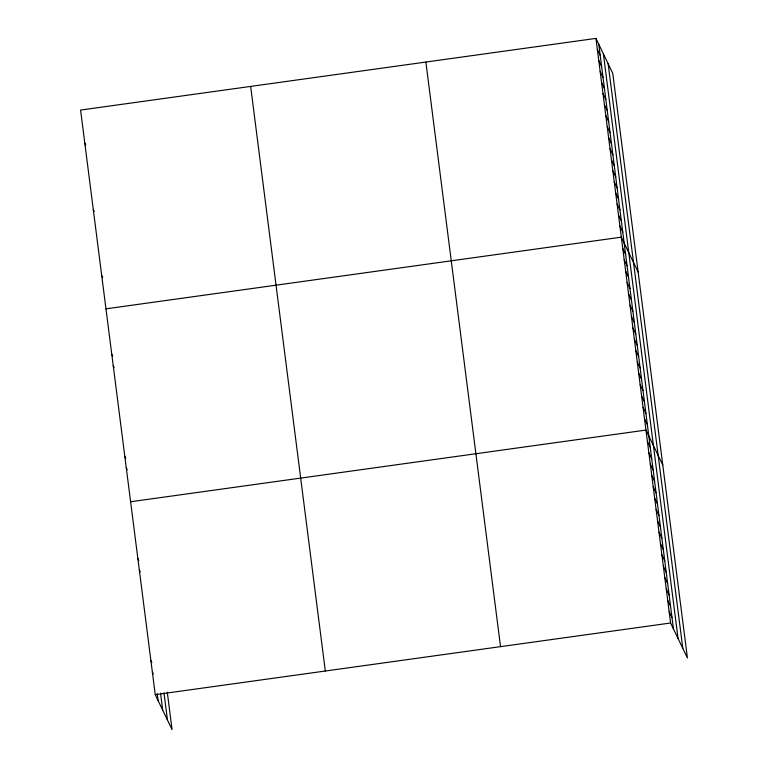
<?xml version="1.0" encoding="UTF-8"?>
<svg xmlns="http://www.w3.org/2000/svg" width="768" height="768" viewBox="0 0 768 768"><rect width="100%" height="100%" fill="white"/><g stroke="black" fill="none" stroke-linecap="round" stroke-linejoin="round"><path stroke-width="1.15" d="M595.939 38.4L670.598 623.002L687.418 657.936L612.749 73.334L595.939 38.4L80.582 110.064L155.251 694.666L172.061 729.6L167.28 692.15M105.974 308.832L621.322 237.168L638.141 272.093M130.608 501.754L645.965 430.08L662.774 465.014M155.251 694.666L670.598 623.002M597.35 49.44L600.202 55.363M598.762 60.49L601.613 66.403M600.173 71.53L603.024 77.443M601.584 82.57L604.426 88.483M602.995 93.61L605.837 99.533M604.406 104.659L607.248 110.573M605.818 115.699L608.659 121.613M607.219 126.739L610.07 132.653M608.63 137.779L611.482 143.702M610.042 148.829L612.893 154.742M611.453 159.869L614.304 165.782M612.864 170.909L615.715 176.822M614.275 181.949L617.126 187.872M615.686 192.998L618.538 198.912M617.098 204.038L619.939 209.952M618.509 215.078L621.35 220.992M619.92 226.118L622.762 232.042M622.771 248.515L625.622 254.429M624.221 259.862L627.072 265.776M625.67 271.21L628.522 277.123M627.12 282.557L629.971 288.47M628.57 293.904L631.421 299.818M630.019 305.251L632.87 311.174M631.469 316.598L634.32 322.522M632.918 327.946L635.77 333.869M634.368 339.293L637.219 345.216M635.818 350.65L638.669 356.563M637.267 361.997L640.118 367.91M638.717 373.344L641.568 379.258M640.166 384.691L643.018 390.605M641.616 396.038L644.467 401.952M643.066 407.386L645.917 413.299M644.515 418.733L647.366 424.646M647.414 441.427L650.266 447.35M648.864 452.774L651.715 458.698M650.314 464.131L653.165 470.045M651.763 475.478L654.605 481.392M653.213 486.826L656.054 492.739M654.662 498.173L657.504 504.086M656.112 509.52L658.954 515.434M657.562 520.867L660.403 526.781M659.011 532.214L661.853 538.128M660.461 543.562L663.302 549.485M661.91 554.909L664.752 560.832M663.36 566.256L666.202 572.179M664.81 577.603L667.651 583.526M666.259 588.96L669.101 594.874M667.709 600.307L670.55 606.221M669.149 611.654L672 617.568M84.816 143.194L85.766 145.171M93.274 209.453L94.224 211.421M101.741 275.702L102.691 277.68M111.763 354.221L112.714 356.198M113.213 365.578L114.163 367.546M124.81 456.355L125.76 458.333M126.259 467.702L127.21 469.68M137.856 558.49L138.806 560.467M139.306 569.837L140.256 571.814M150.902 660.624L151.853 662.592M152.352 671.971L153.293 673.949M608.141 63.754L682.81 648.355M603.398 53.894L678.058 638.496M598.79 44.314L673.45 628.915M425.875 62.054L500.534 646.646M250.656 86.419L325.315 671.021M163.968 692.794L167.453 720.029M160.531 693.139L162.701 710.16M157.229 693.773L158.093 700.589"/></g></svg>
